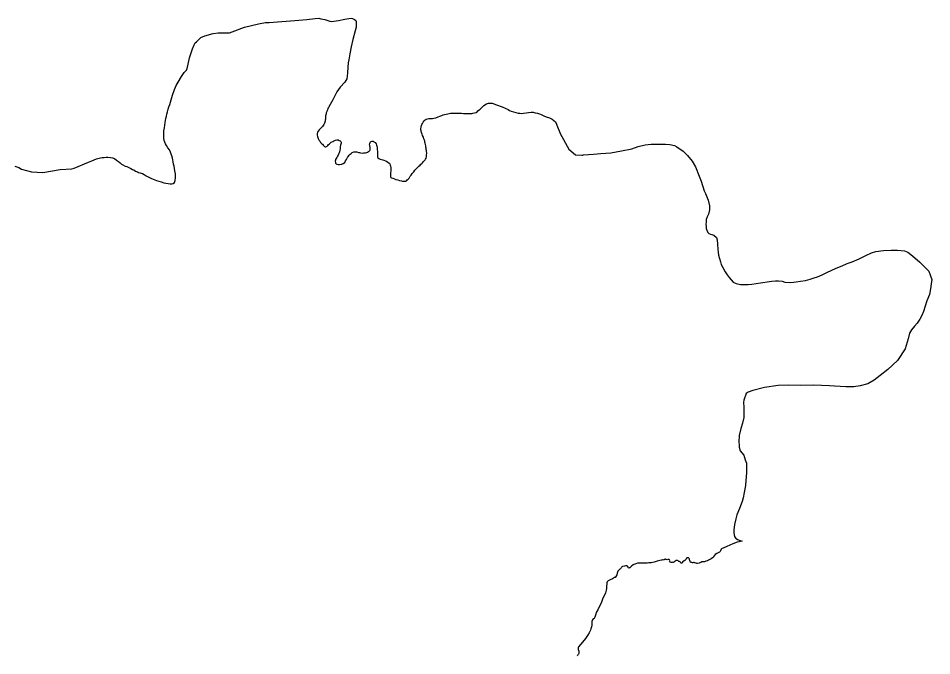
# Model space of a CAD drawing. Header units: millimetres. Extents: x 642261 to 742091, y 6812581 to 6930561.
# Drawn here: x 671174 to 674995, y 6853083 to 6855749 of the extents above; entities that cross this region are included whole.
import ezdxf

# ---------------------------------------------------------------- set-up
doc = ezdxf.new("R2010")
doc.units = ezdxf.units.MM
doc.layers.add('LimiteRegional', color=10, linetype='Continuous')

msp = doc.modelspace()

# ---------------------------------------------------------------- linework, layer by layer
at = {"layer": 'LimiteRegional', "color": 7, "linetype": 'Continuous'}
msp.add_lwpolyline([(671160.2591, 6855129.9883), (671176.226, 6855124.6673), (671187.4309, 6855117.9463), (671230.1139, 6855106.7777), (671277.174, 6855104.2573), (671349.7248, 6855116.8593), (671398.3587, 6855118.8403), (671408.7489, 6855121.1661), (671468.2435, 6855147.4645), (671474.5228, 6855149.9524), (671482.4992, 6855153.0057), (671492.0597, 6855156.7375), (671500.8282, 6855160.6389), (671507.2071, 6855162.5636), (671518.4646, 6855165.108), (671525.8595, 6855166.3168), (671533.731, 6855166.8594), (671541.3311, 6855167.5828), (671549.5645, 6855167.7638), (671560.2407, 6855167.0403), (671568.9264, 6855165.4124), (671576.2729, 6855162.5169), (671585.773, 6855155.3729), (671593.373, 6855150.2182), (671600.7016, 6855143.7975), (671606.6731, 6855138.9141), (671612.1937, 6855135.284), (671621.2398, 6855130.8657), (671628.1626, 6855128.2367), (671637.1198, 6855124.6194), (671644.9912, 6855120.7308), (671652.5912, 6855116.7518), (671658.1329, 6855114.3728), (671665.19, 6855109.9417), (671672.8805, 6855105.8721), (671677.5853, 6855103.6114), (671683.7377, 6855102.1646), (671688.8937, 6855100.5161), (671694.239, 6855098.9489), (671701.1522, 6855095.3871), (671709.6334, 6855089.6883), (671720.6803, 6855083.4908), (671731.3309, 6855079.0498), (671738.1729, 6855075.8442), (671745.2287, 6855073.7072), (671752.9259, 6855070.929), (671761.906, 6855067.7946), (671772.1944, 6855064.4997), (671783.7402, 6855060.8667), (671791.5087, 6855059.2283), (671801.7004, 6855057.1626), (671809.5756, 6855056.2352), (671817.2016, 6855056.3776), (671822.3331, 6855058.3723), (671827.6783, 6855062.2902), (671831.1706, 6855070.4111), (671832.596, 6855081.8088), (671832.2513, 6855090.6863), (671831.3961, 6855098.8071), (671829.4718, 6855110.8459), (671827.4049, 6855120.534), (671826.1176, 6855129.6973), (671824.122, 6855138.7442), (671822.5541, 6855147.9335), (671820.8003, 6855156.8024), (671819.2998, 6855163.7514), (671816.568, 6855173.0789), (671814.3281, 6855180.2751), (671810.6483, 6855189.3103), (671806.3285, 6855198.7452), (671800.0738, 6855207.2607), (671794.5541, 6855216.2158), (671790.1543, 6855223.1721), (671787.1944, 6855230.0483), (671785.0339, 6855238.1761), (671783.594, 6855247.9309), (671783.114, 6855257.7655), (671783.354, 6855268.0001), (671783.8396, 6855278.3559), (671785.5196, 6855290.3495), (671787.1195, 6855301.7034), (671788.8865, 6855312.3086), (671790.0864, 6855320.864), (671791.8464, 6855330.2189), (671794.0062, 6855339.4141), (671795.875, 6855348.3216), (671798.2095, 6855358.0142), (671800.9931, 6855368.6941), (671804.0459, 6855377.938), (671808.0136, 6855388.089), (671819.8901, 6855427.0559), (671827.6693, 6855450.2716), (671831.3482, 6855460.3509), (671834.5105, 6855467.1599), (671843.6661, 6855481.3335), (671857.1229, 6855505.7653), (671868.5682, 6855521.7017), (671877.3172, 6855532.2457), (671880.5873, 6855538.5112), (671884.6749, 6855556.2182), (671890.5379, 6855583.0984), (671903.4988, 6855620.6267), (671909.3578, 6855637.1079), (671914.2629, 6855646.2338), (671919.2774, 6855650.5486), (671938.1495, 6855668.3762), (671955.045, 6855675.7315), (671989.136, 6855684.3352), (672011.0729, 6855687.3316), (672036.7629, 6855687.5978), (672043.8677, 6855687.5976), (672058.4747, 6855687.9793), (672069.5493, 6855691.9877), (672121.2437, 6855711.2862), (672178.9681, 6855726.0125), (672208.8953, 6855730.3642), (672223.99, 6855731.0932), (672276.9344, 6855735.2002), (672330.9236, 6855739.7858), (672381.0088, 6855743.4242), (672415.5679, 6855748.3907), (672432.1162, 6855748.4808), (672440.2947, 6855746.8635), (672456.1428, 6855743.8096), (672477.5693, 6855736.541), (672484.5387, 6855735.3956), (672494.1812, 6855736.9226), (672513.8481, 6855739.9767), (672540.5503, 6855744.2778), (672556.5893, 6855748.2862), (672566.5183, 6855748.668), (672572.8193, 6855747.809), (672580.2621, 6855743.9047), (672585.8988, 6855738.7424), (672587.2354, 6855735.0203), (672587.8268, 6855729.6311), (672587.8268, 6855718.7738), (672587.8268, 6855711.6888), (672583.9125, 6855696.1324), (672574.0782, 6855659.4313), (672566.9116, 6855629.6711), (672561.2789, 6855599.3652), (672557.1158, 6855574.7341), (672554.0192, 6855562.7543), (672552.2053, 6855544.8119), (672551.537, 6855519.9978), (672550.6822, 6855506.6401), (672548.2955, 6855495.1874), (672540.1805, 6855481.3489), (672520.3907, 6855460.7838), (672506.1656, 6855441.0281), (672489.4298, 6855407.4821), (672473.6626, 6855378.2378), (672471.9942, 6855374.8398), (672469.7767, 6855370.7013), (672467.7003, 6855365.747), (672466.1931, 6855361.9309), (672465.0171, 6855359.4406), (672463.9119, 6855356.5283), (672462.8067, 6855352.9131), (672461.5982, 6855349.4486), (672460.3925, 6855345.298), (672459.6557, 6855340.7118), (672459.3878, 6855337.0967), (672459.3535, 6855333.1649), (672458.9181, 6855326.403), (672458.5835, 6855322.304), (672458.1816, 6855318.0527), (672456.9759, 6855314.2366), (672454.9391, 6855309.3765), (672452.4751, 6855304.7187), (672449.4755, 6855299.9002), (672447.1187, 6855296.6879), (672443.5038, 6855293.4385), (672439.6319, 6855289.5685), (672435.76, 6855285.473), (672432.6399, 6855281.603), (672428.9093, 6855276.8683), (672426.0836, 6855271.7604), (672424.5805, 6855266.3521), (672424.821, 6855259.862), (672425.783, 6855254.2733), (672426.8664, 6855250.2243), (672429.0308, 6855245.2967), (672433.2394, 6855237.725), (672436.5462, 6855232.9175), (672439.072, 6855229.5563), (672443.1648, 6855225.6342), (672446.5825, 6855221.9651), (672450.2441, 6855218.0108), (672453.1459, 6855213.6264), (672455.7778, 6855211.9403), (672458.1397, 6855211.6705), (672460.6366, 6855211.6705), (672463.8758, 6855212.2101), (672466.3727, 6855214.0986), (672469.072, 6855216.7292), (672472.3112, 6855220.169), (672475.6383, 6855223.6858), (672479.8897, 6855227.3281), (672483.7363, 6855230.0261), (672489.4953, 6855233.1251), (672494.2866, 6855235.8231), (672500.765, 6855238.4536), (672507.1084, 6855240.005), (672512.3047, 6855239.9375), (672516.7586, 6855238.1164), (672521.0775, 6855236.4976), (672524.0468, 6855233.1925), (672524.4517, 6855230.5619), (672524.7216, 6855226.0428), (672523.5744, 6855221.7258), (672522.2247, 6855217.3417), (672521.3474, 6855212.2155), (672521.01, 6855207.6288), (672520.4756, 6855203.0874), (672519.396, 6855196.8145), (672518.1812, 6855190.4067), (672516.5726, 6855185.4971), (672513.8258, 6855180.0535), (672512.2083, 6855176.3451), (672509.4614, 6855171.3273), (672506.3357, 6855166.1677), (672504.0076, 6855161.8922), (672501.7817, 6855158.4367), (672500.645, 6855155.2651), (672499.9348, 6855150.4229), (672500.5978, 6855146.1625), (672501.5924, 6855142.4701), (672504.576, 6855140.2927), (672507.4719, 6855138.3375), (672512.0184, 6855137.012), (672518.1752, 6855136.9648), (672524.4154, 6855137.8593), (672527.6086, 6855138.6242), (672533.718, 6855141.0384), (672539.5906, 6855145.2039), (672543.7583, 6855152.1151), (672546.6473, 6855158.1741), (672548.182, 6855160.9938), (672550.7868, 6855165.8221), (672555.0019, 6855171.3132), (672558.9327, 6855176.1888), (672562.0748, 6855180.145), (672566.1005, 6855183.7425), (672571.1205, 6855187.1508), (672578.3666, 6855189.4703), (672585.2811, 6855189.8962), (672590.1592, 6855189.707), (672598.0209, 6855188.0028), (672601.5023, 6855187.101), (672606.1436, 6855185.5862), (672612.3951, 6855184.8288), (672618.7885, 6855185.2549), (672626.1294, 6855186.3436), (672631.6231, 6855187.7163), (672634.8707, 6855188.769), (672638.7069, 6855190.8519), (672642.2589, 6855193.4554), (672644.4374, 6855195.7748), (672645.8108, 6855198.4258), (672646.5213, 6855200.6979), (672646.5686, 6855203.5381), (672645.6688, 6855209.3605), (672645.151, 6855213.0818), (672644.488, 6855216.9634), (672644.1565, 6855221.5078), (672644.1683, 6855225.2027), (672645.6366, 6855229.2264), (672647.6731, 6855232.0193), (672650.9882, 6855233.9127), (672654.5876, 6855234.1021), (672658.6605, 6855234.0548), (672661.8336, 6855232.4926), (672666.9485, 6855228.9897), (672670.7373, 6855223.546), (672672.9632, 6855218.2442), (672674.1577, 6855214.4895), (672675.0576, 6855210.9393), (672675.6258, 6855205.3536), (672676.0994, 6855198.8683), (672676.6704, 6855193.2636), (672676.6704, 6855185.1691), (672676.5645, 6855176.4724), (672677.3219, 6855169.8859), (672678.3824, 6855165.7219), (672682.8514, 6855161.7094), (672688.7595, 6855159.8167), (672694.0574, 6855158.3124), (672699.7454, 6855156.2403), (672704.0513, 6855154.8057), (672709.9517, 6855152.8929), (672714.6297, 6855150.7676), (672720.105, 6855146.8359), (672725.0487, 6855143.1166), (672728.1983, 6855139.7444), (672730.4309, 6855134.5905), (672730.9699, 6855130.7932), (672732.0331, 6855124.6831), (672732.2457, 6855117.7228), (672732.0331, 6855108.7966), (672731.7107, 6855104.1994), (672731.0197, 6855098.0892), (672731.2324, 6855091.0226), (672731.8702, 6855085.6031), (672732.7207, 6855083.2653), (672736.176, 6855081.1932), (672741.6513, 6855079.5461), (672748.2078, 6855077.2369), (672754.1615, 6855075.0054), (672761.4441, 6855072.5082), (672769.0458, 6855070.4893), (672776.86, 6855068.7889), (672781.2055, 6855067.9312), (672787.0529, 6855067.0281), (672791.1461, 6855067.0812), (672796.0367, 6855067.8782), (672798.3756, 6855069.4721), (672801.6714, 6855072.5008), (672805.0204, 6855076.1136), (672808.9541, 6855080.683), (672814.0042, 6855087.909), (672817.748, 6855092.9399), (672822.6385, 6855099.6876), (672828.7517, 6855106.6479), (672833.7486, 6855113.1832), (672837.9901, 6855118.3819), (672842.9891, 6855123.4531), (672845.875, 6855125.8998), (672850.277, 6855130.449), (672854.7539, 6855134.2523), (672858.7457, 6855138.3167), (672862.7748, 6855142.0083), (672865.0994, 6855144.7902), (672869.5762, 6855149.4511), (672873.2696, 6855153.5901), (672876.0675, 6855157.0952), (672878.2261, 6855159.9911), (672880.4777, 6855164.021), (672881.6559, 6855169.281), (672882.0506, 6855172.6507), (672882.3386, 6855177.5181), (672882.7837, 6855182.6994), (672882.7579, 6855186.4029), (672882.2867, 6855191.2964), (672881.6583, 6855196.033), (672881.1579, 6855200.026), (672880.163, 6855205.7308), (672879.4613, 6855210.3308), (672878.4564, 6855215.6043), (672877.4514, 6855221.0035), (672876.5302, 6855226.0258), (672875.5225, 6855230.233), (672874.6431, 6855234.6276), (672873.3451, 6855239.1478), (672871.3301, 6855245.1101), (672868.9432, 6855251.5137), (672865.8027, 6855258.3358), (672863.9526, 6855263.761), (672861.1052, 6855271.5039), (672859.7652, 6855278.2004), (672858.6843, 6855282.3336), (672858.5586, 6855288.3605), (672858.9355, 6855293.8851), (672860.9454, 6855300.4143), (672862.1179, 6855303.8043), (672864.5974, 6855309.2304), (672867.7798, 6855314.3367), (672872.0509, 6855319.7357), (672876.0708, 6855323.7956), (672880.6458, 6855326.7887), (672885.5032, 6855328.463), (672892.2867, 6855329.1745), (672899.2797, 6855329.5512), (672906.9007, 6855329.5093), (672913.2522, 6855330.3099), (672920.6638, 6855332.4444), (672931.3618, 6855335.9846), (672938.209, 6855338.8899), (672946.1232, 6855342.1963), (672950.9743, 6855344.2841), (672957.4394, 6855346.2226), (672963.7283, 6855347.6032), (672970.4459, 6855349.5143), (672976.3017, 6855350.9907), (672982.4212, 6855351.7816), (672991.6006, 6855352.3615), (673001.8879, 6855351.9398), (673011.2255, 6855351.6762), (673020.6158, 6855351.4125), (673027.6736, 6855351.1476), (673036.8002, 6855350.6206), (673046.3488, 6855350.4098), (673055.581, 6855350.5151), (673064.9186, 6855350.6206), (673071.513, 6855350.8314), (673076.2888, 6855351.5272), (673082.7249, 6855352.9509), (673089.2137, 6855355.1655), (673093.5395, 6855357.9074), (673097.1797, 6855361.1239), (673101.8304, 6855365.2015), (673106.4305, 6855368.8734), (673121.2449, 6855383.8266), (673132.9237, 6855391.3647), (673140.7402, 6855393.7548), (673147.6371, 6855394.2145), (673155.9481, 6855393.4844), (673175.3513, 6855386.4979), (673198.7371, 6855377.6995), (673210.794, 6855372.8785), (673222.8483, 6855367.1504), (673229.2814, 6855362.9741), (673236.1836, 6855360.6434), (673245.3632, 6855356.8185), (673255.4369, 6855353.9285), (673265.6038, 6855351.6909), (673271.8019, 6855351.2329), (673280.4719, 6855350.7923), (673287.158, 6855351.4532), (673298.5465, 6855353.2158), (673308.5389, 6855354.9783), (673319.4131, 6855355.7126), (673327.981, 6855355.3919), (673336.7985, 6855353.7942), (673345.8738, 6855351.7326), (673354.2552, 6855349.0887), (673361.6804, 6855345.9964), (673373.2824, 6855340.9972), (673383.0795, 6855336.8225), (673396.8194, 6855332.219), (673406.9259, 6855326.9104), (673421.7782, 6855316.1751), (673425.2251, 6855306.1826), (673426.91, 6855301.2975), (673439.6703, 6855271.0065), (673441.3649, 6855266.984), (673477.3647, 6855200.8207), (673505.2662, 6855177.3014), (673531.2851, 6855176.0373), (673536.0556, 6855176.697), (673538.9543, 6855177.0978), (673580.7191, 6855180.4), (673610.5881, 6855182.7614), (673652.9611, 6855185.7989), (673697.6444, 6855194.6491), (673740.6478, 6855202.7759), (673767.0281, 6855211.8059), (673796.8414, 6855219.5717), (673821.4148, 6855221.9193), (673844.4635, 6855222.1136), (673863.797, 6855222.4746), (673881.685, 6855222.6553), (673899.2116, 6855221.2105), (673918.7257, 6855216.8761), (673928.8995, 6855211.412), (673955.6411, 6855192.6297), (673974.2518, 6855174.2088), (673993.0433, 6855150.731), (674006.9946, 6855127.1642), (674022.1723, 6855088.8775), (674030.4998, 6855067.6543), (674043.8358, 6855027.0807), (674048.5685, 6855015.6419), (674059.478, 6854988.1376), (674065.9427, 6854963.8185), (674066.3068, 6854947.4404), (674061.5823, 6854928.9893), (674055.392, 6854918.0706), (674052.2969, 6854907.1519), (674051.2045, 6854896.2332), (674050.6583, 6854887.1344), (674051.2045, 6854878.2174), (674052.2969, 6854870.0284), (674054.2996, 6854862.2034), (674058.8729, 6854853.093), (674063.4264, 6854848.2003), (674069.6875, 6854845.242), (674075.8347, 6854844.1042), (674084.3725, 6854841.601), (674095.0732, 6854832.1571), (674098.3863, 6854822.6612), (674099.0693, 6854804.4561), (674101.0046, 6854781.2447), (674101.9137, 6854770.7075), (674103.3936, 6854758.6467), (674107.6056, 6854743.8551), (674111.3623, 6854730.3149), (674114.8912, 6854718.9369), (674121.4417, 6854706.8062), (674131.6609, 6854688.9722), (674139.7754, 6854676.3349), (674147.7875, 6854664.8801), (674155.9012, 6854654.3375), (674164.3191, 6854645.1128), (674177.4311, 6854638.8038), (674194.8753, 6854635.2558), (674211.9139, 6854634.8502), (674228.0397, 6854635.3572), (674243.3902, 6854636.5336), (674279.4859, 6854642.1214), (674316.5622, 6854648.5553), (674326.4316, 6854649.6297), (674341.8029, 6854650.7936), (674353.6806, 6854650.7935), (674369.0518, 6854648.6986), (674380.6967, 6854645.6724), (674405.6167, 6854644.2756), (674427.5785, 6854646.8509), (674445.7444, 6854649.8771), (674466.9381, 6854652.6705), (674487.2001, 6854657.3262), (674502.8888, 6854662.9444), (674517.0956, 6854667.8328), (674536.4732, 6854676.2486), (674553.2418, 6854683.6977), (674579.6018, 6854697.0012), (674603.1244, 6854706.0798), (674620.3588, 6854713.2962), (674642.2511, 6854722.8403), (674661.8934, 6854729.8976), (674691.4713, 6854742.4679), (674719.186, 6854756.9005), (674743.6403, 6854768.3069), (674761.21, 6854772.7367), (674794.0209, 6854776.9197), (674824.9962, 6854778.7818), (674852.2451, 6854778.7818), (674881.1244, 6854776.2212), (674895.7969, 6854770.8671), (674915.4376, 6854755.1472), (674945.2182, 6854728.5271), (674965.5104, 6854709.0561), (674983.4435, 6854690.6662), (674990.4304, 6854672.0435), (674995.3212, 6854655.9815), (674993.4581, 6854637.5917), (674990.6803, 6854617.2307), (674985.3237, 6854593.7195), (674974.6104, 6854566.4839), (674967.6235, 6854544.8351), (674960.4037, 6854522.0224), (674954.0551, 6854506.0465), (674945.6708, 6854489.7517), (674934.026, 6854473.2241), (674922.614, 6854460.421), (674910.7362, 6854445.9884), (674902.3519, 6854432.487), (674896.2601, 6854408.5686), (674883.9814, 6854366.1117), (674852.1231, 6854317.3525), (674811.9684, 6854279.871), (674779.9463, 6854254.1477), (674755.057, 6854234.9094), (674728.5084, 6854220.3148), (674695.6546, 6854211.0274), (674670.1016, 6854206.7154), (674635.9203, 6854207.3787), (674588.7966, 6854210.364), (674567.6497, 6854211.0733), (674500.1882, 6854213.9475), (674444.8399, 6854213.287), (674397.7162, 6854214.9455), (674353.2474, 6854212.9553), (674295.1724, 6854204.3312), (674247.3849, 6854192.0586), (674227.1416, 6854185.093), (674219.7333, 6854179.1331), (674209.2214, 6854151.9235), (674208.5576, 6854142.6361), (674209.5532, 6854121.0758), (674209.5532, 6854097.8573), (674208.881, 6854078.5678), (674203.5806, 6854054.8539), (674196.1693, 6854032.9601), (674189.4168, 6854004.3171), (674188.5909, 6853975.9132), (674189.2497, 6853964.5548), (674189.7437, 6853954.8425), (674194.52, 6853939.8625), (674209.0133, 6853920.9316), (674214.7776, 6853902.6594), (674219.8832, 6853887.844), (674220.2144, 6853873.7247), (674219.885, 6853847.8801), (674217.0852, 6853815.6155), (674215.7641, 6853794.6155), (674210.4938, 6853765.6433), (674206.7058, 6853743.2556), (674202.7518, 6853727.1938), (674191.0584, 6853698.8799), (674180.5178, 6853671.883), (674176.2313, 6853656.0027), (674169.6436, 6853632.1334), (674167.904, 6853608.2638), (674167.6672, 6853596.9057), (674169.976, 6853580.8452), (674175.2463, 6853573.7667), (674177.0181, 6853572.7139), (674182.4929, 6853569.4867), (674193.5275, 6853564.219), (674201.7681, 6853562.4344), (674194.8462, 6853560.5986), (674189.3569, 6853559.2573), (674181.83, 6853557.8147), (674162.957, 6853550.463), (674138.11, 6853539.0831), (674122.5251, 6853533.0861), (674119.134, 6853531.8911), (674115.413, 6853529.9691), (674114.009, 6853528.1091), (674111.04, 6853521.6661), (674109.832, 6853519.0681), (674107.992, 6853516.4831), (674099.699, 6853512.1301), (674095.765, 6853510.1081), (674089.477, 6853506.0331), (674084.626, 6853500.1491), (674081.253, 6853494.5521), (674078.774, 6853491.5591), (674073.011, 6853487.4741), (674064.953, 6853484.3751), (674061.13, 6853482.5601), (674056.97, 6853479.7031), (674051.038, 6853477.7181), (674045.424, 6853475.8311), (674042.355, 6853474.945), (674039.8291, 6853474.887), (674035.321, 6853475.7051), (674033.203, 6853475.0111), (674029.463, 6853472.146), (674025.753, 6853470.7481), (674021.843, 6853469.8781), (674014.862, 6853469.161), (674013.197, 6853468.9911), (674009.632, 6853469.5811), (674007.953, 6853469.8221), (674004.614, 6853471.2471), (674002.003, 6853472.2391), (673999.374, 6853472.2881), (673996.421, 6853471.9241), (673994.313, 6853471.754), (673991.271, 6853472.2292), (673988.134, 6853473.2311), (673986.268, 6853474.6291), (673984.53, 6853477.1761), (673983.332, 6853480.4482), (673982.656, 6853483.5001), (673981.784, 6853487.2891), (673980.444, 6853489.1752), (673979.228, 6853490.438), (673978.414, 6853491.2521), (673977.386, 6853491.6371), (673975.394, 6853492.3441), (673973.274, 6853492.4512), (673971.256, 6853491.878), (673970.063, 6853490.447), (673968.71, 6853487.2789), (673967.141, 6853485.0251), (673962.216, 6853480.524), (673955.811, 6853477.157), (673954.067, 6853476.4351), (673953.143, 6853475.2001), (673952.424, 6853472.9361), (673951.193, 6853471.1861), (673949.859, 6853470.1561), (673948.32, 6853470.1541), (673946.062, 6853470.5631), (673943.805, 6853473.1321), (673942.677, 6853475.085), (673940.42, 6853476.8321), (673939.2909, 6853477.0361), (673937.547, 6853477.2401), (673935.905, 6853478.2671), (673934.366, 6853479.7051), (673931.596, 6853480.9371), (673928.312, 6853481.5501), (673924.721, 6853481.0321), (673922.874, 6853480.2071), (673921.334, 6853478.3541), (673920.308, 6853476.81), (673918.563, 6853474.957), (673916.511, 6853473.7201), (673914.253, 6853472.8951), (673912.304, 6853473.3041), (673909.841, 6853473.7131), (673907.07, 6853472.887), (673904.813, 6853472.6791), (673901.632, 6853474.4241), (673899.478, 6853477.3021), (673898.76, 6853478.639), (673899.171, 6853481.5191), (673898.555, 6853483.9871), (673896.401, 6853485.4251), (673894.964, 6853485.6291), (673891.886, 6853485.2141), (673889.115, 6853484.4911), (673885.114, 6853485.001), (673883.472, 6853485.5141), (673882.241, 6853485.9241), (673881.01, 6853487.1571), (673879.881, 6853487.0531), (673875.601, 6853484.4331), (673874.37, 6853483.6081), (673872.215, 6853483.0922), (673869.752, 6853483.912), (673867.905, 6853484.0131), (673865.4431, 6853482.9821), (673858.567, 6853481.5341), (673857.957, 6853481.386), (673846.669, 6853478.1851), (673833.739, 6853474.4681), (673827.7881, 6853473.1246), (673821.836, 6853471.7811), (673812.088, 6853470.7421), (673805.521, 6853470.6321), (673795.465, 6853470.4151), (673785.306, 6853469.9931), (673778.534, 6853470.191), (673770.735, 6853469.874), (673764.989, 6853469.3541), (673757.498, 6853467.4941), (673749.289, 6853463.9882), (673747.031, 6853462.6481), (673739.745, 6853456.777), (673734.819, 6853453.1721), (673733.177, 6853451.9361), (673732.253, 6853450.9061), (673730.303, 6853449.8751), (673728.661, 6853449.5651), (673727.02, 6853450.078), (673725.276, 6853452.9561), (673722.301, 6853456.9641), (673720.351, 6853458.3001), (673718.197, 6853459.0171), (673716.042, 6853459.0151), (673713.784, 6853458.2931), (673710.193, 6853456.7461), (673701.778, 6853455.8111), (673699.213, 6853454.6771), (673697.058, 6853452.5141), (673696.442, 6853450.4561), (673694.902, 6853447.883), (673693.055, 6853446.5441), (673691.208, 6853445.307), (673689.053, 6853443.454), (673682.895, 6853436.144), (673681.15, 6853432.7472), (673679.61, 6853427.9111), (673678.994, 6853424.9271), (673678.172, 6853421.326), (673674.272, 6853413.8131), (673670.988, 6853410.621), (673668.935, 6853409.4871), (673660.007, 6853404.746), (673650.361, 6853399.9011), (673641.228, 6853396.0851), (673640.099, 6853395.261), (673639.073, 6853393.717), (673637.944, 6853391.6581), (673636.917, 6853387.0281), (673635.89, 6853382.3981), (673635.5947, 6853379.1794), (673635.2993, 6853375.9607), (673635.0876, 6853373.653), (673634.245, 6853364.19), (673633.423, 6853356.9882), (673630.651, 6853346.493), (673625.313, 6853333.7331), (673619.873, 6853323.1321), (673616.486, 6853314.8991), (673613.611, 6853307.1811), (673609.608, 6853297.6111), (673603.86, 6853286.7011), (673597.906, 6853274.1452), (673592.261, 6853263.2351), (673589.6432, 6853256.0841), (673587.025, 6853248.9321), (673585.588, 6853243.6841), (673584.459, 6853241.214), (673582.817, 6853238.9501), (673579.43, 6853236.58), (673576.659, 6853233.3881), (673574.914, 6853230.3), (673574.195, 6853225.5681), (673573.578, 6853219.1901), (673573.166, 6853210.1371), (673572.447, 6853203.9651), (673569.983, 6853194.807), (673568.34, 6853189.868), (673562.3871, 6853178.9581), (673555.1, 6853167.4301), (673546.479, 6853155.2821), (673533.855, 6853139.7361), (673526.773, 6853130.471), (673517.947, 6853119.5581), (673516.818, 6853115.648), (673515.996, 6853113.3841), (673515.791, 6853111.6351), (673516.303, 6853108.3441), (673518.765, 6853101.2491), (673519.483, 6853098.884), (673519.79, 6853095.1811), (673519.379, 6853092.5061), (673518.352, 6853089.6251), (673514.966, 6853086.4331), (673513.118, 6853084.4761), (673511.476, 6853082.1091)], dxfattribs=at)

doc.saveas('drawing.dxf')
